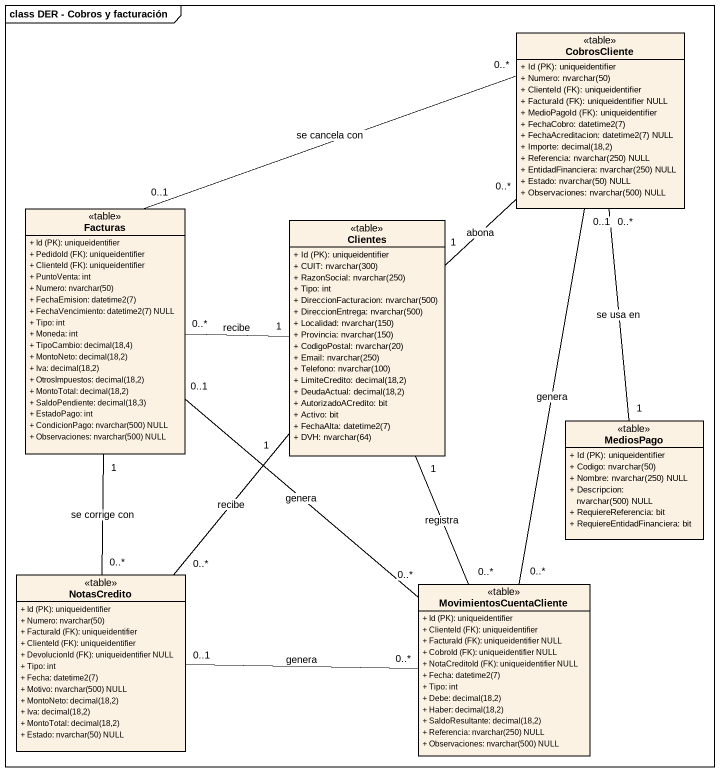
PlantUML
@startuml
mainframe class DER - Cobros y facturación
hide circle
hide empty members
skinparam classAttributeIconSize 0
class CobrosCliente <<table>> {
  {field} + Id (PK): uniqueidentifier
  {field} + Numero: nvarchar(50)
  {field} + ClienteId (FK): uniqueidentifier
  {field} + FacturaId (FK): uniqueidentifier NULL
  {field} + MedioPagoId (FK): uniqueidentifier
  {field} + FechaCobro: datetime2(7)
  {field} + FechaAcreditacion: datetime2(7) NULL
  {field} + Importe: decimal(18,2)
  {field} + Referencia: nvarchar(250) NULL
  {field} + EntidadFinanciera: nvarchar(250) NULL
  {field} + Estado: nvarchar(50) NULL
  {field} + Observaciones: nvarchar(500) NULL
}
class Facturas <<table>> {
  {field} + Id (PK): uniqueidentifier
  {field} + PedidoId (FK): uniqueidentifier
  {field} + ClienteId (FK): uniqueidentifier
  + PuntoVenta: int
  {field} + Numero: nvarchar(50)
  {field} + FechaEmision: datetime2(7)
  {field} + FechaVencimiento: datetime2(7) NULL
  + Tipo: int
  + Moneda: int
  {field} + TipoCambio: decimal(18,4)
  {field} + MontoNeto: decimal(18,2)
  {field} + Iva: decimal(18,2)
  {field} + OtrosImpuestos: decimal(18,2)
  {field} + MontoTotal: decimal(18,2)
  {field} + SaldoPendiente: decimal(18,3)
  + EstadoPago: int
  {field} + CondicionPago: nvarchar(500) NULL
  {field} + Observaciones: nvarchar(500) NULL
}
class Clientes <<table>> {
  {field} + Id (PK): uniqueidentifier
  {field} + CUIT: nvarchar(300)
  {field} + RazonSocial: nvarchar(250)
  + Tipo: int
  {field} + DireccionFacturacion: nvarchar(500)
  {field} + DireccionEntrega: nvarchar(500)
  {field} + Localidad: nvarchar(150)
  {field} + Provincia: nvarchar(150)
  {field} + CodigoPostal: nvarchar(20)
  {field} + Email: nvarchar(250)
  {field} + Telefono: nvarchar(100)
  {field} + LimiteCredito: decimal(18,2)
  {field} + DeudaActual: decimal(18,2)
  + AutorizadoACredito: bit
  + Activo: bit
  {field} + FechaAlta: datetime2(7)
  {field} + DVH: nvarchar(64)
}
class MediosPago <<table>> {
  {field} + Id (PK): uniqueidentifier
  {field} + Codigo: nvarchar(50)
  {field} + Nombre: nvarchar(250) NULL
  {field} + Descripcion: nvarchar(500) NULL
  + RequiereReferencia: bit
  + RequiereEntidadFinanciera: bit
}
class NotasCredito <<table>> {
  {field} + Id (PK): uniqueidentifier
  {field} + Numero: nvarchar(50)
  {field} + FacturaId (FK): uniqueidentifier
  {field} + ClienteId (FK): uniqueidentifier
  {field} + DevolucionId (FK): uniqueidentifier NULL
  + Tipo: int
  {field} + Fecha: datetime2(7)
  {field} + Motivo: nvarchar(500) NULL
  {field} + MontoNeto: decimal(18,2)
  {field} + Iva: decimal(18,2)
  {field} + MontoTotal: decimal(18,2)
  {field} + Estado: nvarchar(50) NULL
}
class MovimientosCuentaCliente <<table>> {
  {field} + Id (PK): uniqueidentifier
  {field} + ClienteId (FK): uniqueidentifier
  {field} + FacturaId (FK): uniqueidentifier NULL
  {field} + CobroId (FK): uniqueidentifier NULL
  {field} + NotaCreditoId (FK): uniqueidentifier NULL
  {field} + Fecha: datetime2(7)
  + Tipo: int
  {field} + Debe: decimal(18,2)
  {field} + Haber: decimal(18,2)
  {field} + SaldoResultante: decimal(18,2)
  {field} + Referencia: nvarchar(250) NULL
  {field} + Observaciones: nvarchar(500) NULL
}
CobrosCliente "0..*" -left- "0..1" Facturas : se cancela con
CobrosCliente "0..*" -- "1" Clientes : abona
CobrosCliente "0..*" -- "1" MediosPago : se usa en
Facturas "0..*" -right- "1" Clientes : recibe
NotasCredito "0..*" -up- "1" Facturas : se corrige con
NotasCredito "0..*" -up- "1" Clientes : recibe
MovimientosCuentaCliente "0..*" -up- "0..1" CobrosCliente : genera
MovimientosCuentaCliente "0..*" -up- "0..1" Facturas : genera
MovimientosCuentaCliente "0..*" -up- "1" Clientes : registra
MovimientosCuentaCliente "0..*" -left- "0..1" NotasCredito : genera
@enduml
